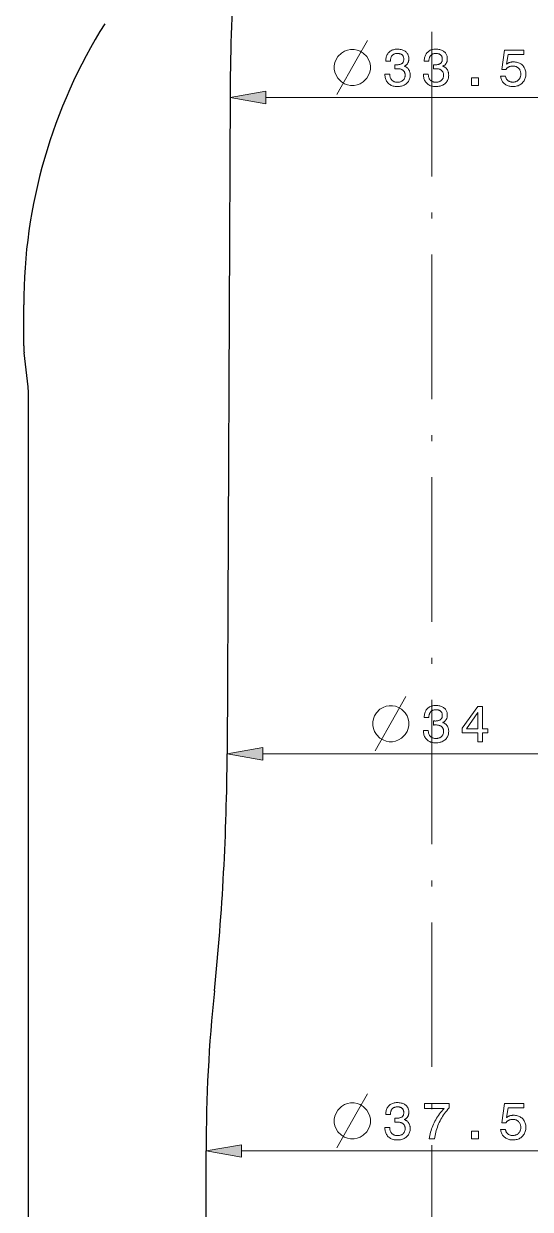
# Model space of a CAD drawing. Extents: x 0 to 297, y 0 to 546.
# Drawn here: x 124.4 to 166.5, y 182.1 to 280.6 of the extents above; entities that cross this region are included whole.
import ezdxf

# ---------------------------------------------------------------- set-up
doc = ezdxf.new("R2010")
doc.units = 0
doc.linetypes.add('DASHDOT', pattern=[18.5, 12, -3, 0.5, -3])

msp = doc.modelspace()

# ---------------------------------------------------------------- linework, layer by layer
at = {"color": 7, "linetype": 'DASHDOT', "lineweight": 13}
msp.add_line((158.337, 390.949), (158.337, 107.784), dxfattribs=at)
at = {"color": 7, "lineweight": 30}
for p, q in [((141.587, 274.97), (141.337, 219.97)), ((124.837, 133.37), (124.837, 249.87))]:
    msp.add_line(p, q, dxfattribs=at)
at = {"color": 7, "lineweight": 13, "ltscale": 0.061758}
msp.add_line((141.587, 274.97), (141.587, 272.499), dxfattribs=at)
at = {"color": 7, "lineweight": 13}
for p, q in [((144.541, 274.499), (172.132, 274.499)), ((144.291, 219.97), (172.382, 219.97)), ((142.541, 186.97), (174.132, 186.97))]:
    msp.add_line(p, q, dxfattribs=at)
at = {"color": 7, "lineweight": 30, "ltscale": 0.085}
msp.add_line((124.437, 253.87), (124.437, 257.27), dxfattribs=at)
at = {"color": 7, "lineweight": 30, "ltscale": 0.071415}
msp.add_line((124.803, 250.451), (124.471, 253.288), dxfattribs=at)
at = {"color": 7, "lineweight": 30, "ltscale": 0.25}
msp.add_line((139.587, 176.97), (139.587, 186.97), dxfattribs=at)
at = {"color": 7, "lineweight": 13}
for points in [[(150.438, 274.749), (152.138, 277.749), (152.988, 279.249)], [(153.637, 220.22), (155.337, 223.22), (156.187, 224.72)], [(150.438, 187.22), (152.138, 190.22), (152.988, 191.72)]]:
    msp.add_lwpolyline(points, dxfattribs=at)
for points in [[(151.888, 278.499), (151.588, 278.499), (151.338, 278.449), (151.088, 278.349), (150.838, 278.199), (150.538, 277.899), (150.388, 277.649), (150.288, 277.399), (150.238, 277.149), (150.238, 276.849), (150.288, 276.599), (150.388, 276.349), (150.538, 276.099), (150.838, 275.799), (151.088, 275.649), (151.338, 275.549), (151.588, 275.499), (151.888, 275.499), (152.138, 275.549), (152.388, 275.649), (152.638, 275.799), (152.938, 276.099), (153.088, 276.349), (153.188, 276.599), (153.238, 276.849), (153.238, 277.149), (153.188, 277.399), (153.088, 277.649), (152.938, 277.899), (152.638, 278.199), (152.388, 278.349), (152.138, 278.449)], [(154.449, 276.44), (154.847, 276.44), (154.85, 276.378), (154.856, 276.319), (154.866, 276.263), (154.878, 276.209), (154.894, 276.159), (154.913, 276.111), (154.935, 276.067), (154.961, 276.025), (154.989, 275.986), (155.021, 275.949), (155.056, 275.916), (155.094, 275.887), (155.134, 275.861), (155.177, 275.838), (155.222, 275.819), (155.27, 275.803), (155.321, 275.791), (155.375, 275.782), (155.431, 275.777), (155.49, 275.775), (155.548, 275.777), (155.603, 275.782), (155.656, 275.79), (155.706, 275.801), (155.754, 275.815), (155.799, 275.832), (155.842, 275.853), (155.882, 275.877), (155.92, 275.904), (155.955, 275.934), (155.987, 275.966), (156.016, 276.002), (156.042, 276.039), (156.064, 276.079), (156.082, 276.121), (156.098, 276.166), (156.11, 276.213), (156.118, 276.262), (156.123, 276.314), (156.125, 276.368), (156.123, 276.417), (156.118, 276.464), (156.11, 276.508), (156.098, 276.551), (156.083, 276.591), (156.064, 276.629), (156.043, 276.665), (156.018, 276.698), (155.989, 276.73), (155.957, 276.759), (155.922, 276.786), (155.885, 276.809), (155.844, 276.83), (155.801, 276.849), (155.756, 276.864), (155.707, 276.877), (155.656, 276.887), (155.602, 276.894), (155.545, 276.898), (155.486, 276.899), (155.478, 276.899), (155.469, 276.899), (155.46, 276.899), (155.452, 276.899), (155.443, 276.899), (155.434, 276.898), (155.425, 276.898), (155.416, 276.898), (155.407, 276.897), (155.397, 276.897), (155.388, 276.897), (155.378, 276.896), (155.367, 276.896), (155.356, 276.895), (155.344, 276.894), (155.331, 276.894), (155.318, 276.893), (155.304, 276.892), (155.29, 276.892), (155.275, 276.891), (155.275, 277.23), (155.284, 277.23), (155.294, 277.229), (155.303, 277.229), (155.312, 277.229), (155.321, 277.228), (155.329, 277.228), (155.338, 277.228), (155.347, 277.227), (155.355, 277.227), (155.364, 277.227), (155.372, 277.227), (155.38, 277.227), (155.388, 277.226), (155.396, 277.226), (155.404, 277.226), (155.412, 277.226), (155.42, 277.226), (155.427, 277.226), (155.435, 277.226), (155.442, 277.226), (155.498, 277.227), (155.552, 277.231), (155.603, 277.236), (155.65, 277.244), (155.695, 277.255), (155.737, 277.267), (155.775, 277.282), (155.811, 277.299), (155.843, 277.319), (155.873, 277.341), (155.9, 277.365), (155.923, 277.392), (155.944, 277.421), (155.963, 277.452), (155.978, 277.486), (155.991, 277.522), (156, 277.561), (156.007, 277.602), (156.012, 277.646), (156.013, 277.692), (156.012, 277.736), (156.008, 277.779), (156.001, 277.819), (155.991, 277.857), (155.979, 277.893), (155.964, 277.927), (155.946, 277.959), (155.926, 277.989), (155.903, 278.016), (155.877, 278.042), (155.849, 278.065), (155.818, 278.086), (155.785, 278.104), (155.749, 278.12), (155.711, 278.134), (155.671, 278.145), (155.628, 278.153), (155.583, 278.159), (155.536, 278.163), (155.486, 278.164), (155.43, 278.162), (155.377, 278.158), (155.326, 278.149), (155.279, 278.138), (155.234, 278.124), (155.192, 278.106), (155.152, 278.085), (155.116, 278.06), (155.082, 278.033), (155.051, 278.002), (155.022, 277.968), (154.997, 277.931), (154.975, 277.891), (154.956, 277.848), (154.939, 277.801), (154.926, 277.752), (154.915, 277.7), (154.908, 277.645), (154.904, 277.587), (154.902, 277.525), (154.518, 277.525), (154.518, 277.555), (154.521, 277.641), (154.529, 277.724), (154.541, 277.803), (154.559, 277.879), (154.582, 277.951), (154.611, 278.019), (154.644, 278.084), (154.682, 278.145), (154.726, 278.203), (154.774, 278.257), (154.827, 278.307), (154.884, 278.351), (154.944, 278.39), (155.008, 278.424), (155.075, 278.453), (155.146, 278.476), (155.22, 278.495), (155.298, 278.508), (155.38, 278.516), (155.465, 278.518), (155.555, 278.516), (155.641, 278.51), (155.722, 278.499), (155.8, 278.484), (155.873, 278.465), (155.942, 278.442), (156.007, 278.414), (156.068, 278.382), (156.125, 278.346), (156.178, 278.305), (156.226, 278.261), (156.269, 278.213), (156.307, 278.162), (156.339, 278.108), (156.367, 278.05), (156.39, 277.989), (156.408, 277.925), (156.42, 277.857), (156.428, 277.785), (156.43, 277.711), (156.43, 277.668), (156.427, 277.626), (156.422, 277.586), (156.415, 277.547), (156.407, 277.509), (156.396, 277.473), (156.383, 277.438), (156.369, 277.404), (156.353, 277.371), (156.335, 277.34), (156.314, 277.31), (156.293, 277.281), (156.269, 277.254), (156.243, 277.228), (156.216, 277.204), (156.186, 277.182), (156.155, 277.16), (156.122, 277.141), (156.088, 277.123), (156.051, 277.106), (156.098, 277.087), (156.143, 277.066), (156.186, 277.044), (156.226, 277.019), (156.264, 276.992), (156.3, 276.964), (156.333, 276.933), (156.364, 276.901), (156.393, 276.866), (156.419, 276.83), (156.443, 276.791), (156.464, 276.751), (156.483, 276.709), (156.499, 276.666), (156.513, 276.62), (156.524, 276.573), (156.533, 276.525), (156.539, 276.474), (156.543, 276.422), (156.544, 276.368), (156.541, 276.283), (156.533, 276.202), (156.518, 276.124), (156.497, 276.049), (156.471, 275.978), (156.438, 275.911), (156.4, 275.846), (156.355, 275.786), (156.305, 275.728), (156.249, 275.674), (156.188, 275.625), (156.123, 275.58), (156.055, 275.541), (155.982, 275.507), (155.906, 275.478), (155.825, 275.455), (155.741, 275.436), (155.653, 275.423), (155.561, 275.415), (155.465, 275.413), (155.374, 275.416), (155.287, 275.424), (155.204, 275.437), (155.124, 275.456), (155.048, 275.481), (154.976, 275.511), (154.908, 275.546), (154.843, 275.587), (154.782, 275.633), (154.725, 275.685), (154.672, 275.741), (154.626, 275.801), (154.584, 275.864), (154.548, 275.931), (154.518, 276.002), (154.493, 276.076), (154.474, 276.154), (154.46, 276.236), (154.452, 276.321), (154.449, 276.41)], [(157.647, 276.44), (158.045, 276.44), (158.048, 276.378), (158.054, 276.319), (158.064, 276.263), (158.076, 276.209), (158.092, 276.159), (158.111, 276.111), (158.133, 276.067), (158.159, 276.025), (158.187, 275.986), (158.219, 275.949), (158.254, 275.916), (158.292, 275.887), (158.332, 275.861), (158.375, 275.838), (158.42, 275.819), (158.469, 275.803), (158.52, 275.791), (158.573, 275.782), (158.629, 275.777), (158.688, 275.775), (158.746, 275.777), (158.801, 275.782), (158.854, 275.79), (158.904, 275.801), (158.952, 275.815), (158.997, 275.832), (159.04, 275.853), (159.08, 275.877), (159.118, 275.904), (159.153, 275.934), (159.186, 275.966), (159.214, 276.002), (159.24, 276.039), (159.262, 276.079), (159.281, 276.121), (159.296, 276.166), (159.308, 276.213), (159.316, 276.262), (159.321, 276.314), (159.323, 276.368), (159.321, 276.417), (159.316, 276.464), (159.308, 276.508), (159.296, 276.551), (159.281, 276.591), (159.263, 276.629), (159.241, 276.665), (159.216, 276.698), (159.187, 276.73), (159.155, 276.759), (159.12, 276.786), (159.083, 276.809), (159.043, 276.83), (159, 276.849), (158.954, 276.864), (158.905, 276.877), (158.854, 276.887), (158.8, 276.894), (158.744, 276.898), (158.684, 276.899), (158.676, 276.899), (158.667, 276.899), (158.659, 276.899), (158.65, 276.899), (158.641, 276.899), (158.632, 276.898), (158.623, 276.898), (158.614, 276.898), (158.605, 276.897), (158.596, 276.897), (158.586, 276.897), (158.576, 276.896), (158.565, 276.896), (158.554, 276.895), (158.542, 276.894), (158.529, 276.894), (158.516, 276.893), (158.503, 276.892), (158.488, 276.892), (158.473, 276.891), (158.473, 277.23), (158.483, 277.23), (158.492, 277.229), (158.501, 277.229), (158.51, 277.229), (158.519, 277.228), (158.527, 277.228), (158.536, 277.228), (158.545, 277.227), (158.553, 277.227), (158.562, 277.227), (158.57, 277.227), (158.579, 277.227), (158.587, 277.226), (158.595, 277.226), (158.602, 277.226), (158.61, 277.226), (158.618, 277.226), (158.625, 277.226), (158.633, 277.226), (158.64, 277.226), (158.697, 277.227), (158.75, 277.231), (158.801, 277.236), (158.849, 277.244), (158.893, 277.255), (158.935, 277.267), (158.973, 277.282), (159.009, 277.299), (159.042, 277.319), (159.071, 277.341), (159.098, 277.365), (159.122, 277.392), (159.143, 277.421), (159.161, 277.452), (159.176, 277.486), (159.189, 277.522), (159.199, 277.561), (159.206, 277.602), (159.21, 277.646), (159.211, 277.692), (159.21, 277.736), (159.206, 277.779), (159.199, 277.819), (159.189, 277.857), (159.177, 277.893), (159.162, 277.927), (159.145, 277.959), (159.124, 277.989), (159.101, 278.016), (159.075, 278.042), (159.047, 278.065), (159.016, 278.086), (158.983, 278.104), (158.947, 278.12), (158.91, 278.134), (158.869, 278.145), (158.827, 278.153), (158.781, 278.159), (158.734, 278.163), (158.684, 278.164), (158.628, 278.162), (158.575, 278.158), (158.525, 278.149), (158.477, 278.138), (158.432, 278.124), (158.39, 278.106), (158.35, 278.085), (158.314, 278.06), (158.28, 278.033), (158.249, 278.002), (158.221, 277.968), (158.195, 277.931), (158.173, 277.891), (158.154, 277.848), (158.137, 277.801), (158.124, 277.752), (158.114, 277.7), (158.106, 277.645), (158.102, 277.587), (158.1, 277.525), (157.717, 277.525), (157.717, 277.555), (157.719, 277.641), (157.727, 277.724), (157.74, 277.803), (157.757, 277.879), (157.781, 277.951), (157.809, 278.019), (157.842, 278.084), (157.88, 278.145), (157.924, 278.203), (157.973, 278.257), (158.026, 278.307), (158.082, 278.351), (158.142, 278.39), (158.206, 278.424), (158.273, 278.453), (158.344, 278.476), (158.419, 278.495), (158.497, 278.508), (158.578, 278.516), (158.663, 278.518), (158.753, 278.516), (158.839, 278.51), (158.92, 278.499), (158.998, 278.484), (159.071, 278.465), (159.14, 278.442), (159.205, 278.414), (159.266, 278.382), (159.323, 278.346), (159.376, 278.305), (159.424, 278.261), (159.467, 278.213), (159.505, 278.162), (159.538, 278.108), (159.565, 278.05), (159.588, 277.989), (159.606, 277.925), (159.619, 277.857), (159.626, 277.785), (159.629, 277.711), (159.628, 277.668), (159.625, 277.626), (159.62, 277.586), (159.613, 277.547), (159.605, 277.509), (159.594, 277.473), (159.582, 277.438), (159.567, 277.404), (159.551, 277.371), (159.533, 277.34), (159.513, 277.31), (159.491, 277.281), (159.467, 277.254), (159.441, 277.228), (159.414, 277.204), (159.385, 277.182), (159.354, 277.16), (159.321, 277.141), (159.286, 277.123), (159.249, 277.106), (159.297, 277.087), (159.341, 277.066), (159.384, 277.044), (159.424, 277.019), (159.462, 276.992), (159.498, 276.964), (159.531, 276.933), (159.562, 276.901), (159.591, 276.866), (159.617, 276.83), (159.641, 276.791), (159.662, 276.751), (159.681, 276.709), (159.697, 276.666), (159.711, 276.62), (159.722, 276.573), (159.731, 276.525), (159.738, 276.474), (159.741, 276.422), (159.743, 276.368), (159.74, 276.283), (159.731, 276.202), (159.716, 276.124), (159.695, 276.049), (159.669, 275.978), (159.636, 275.911), (159.598, 275.846), (159.554, 275.786), (159.503, 275.728), (159.447, 275.674), (159.386, 275.625), (159.322, 275.58), (159.253, 275.541), (159.18, 275.507), (159.104, 275.478), (159.023, 275.455), (158.939, 275.436), (158.851, 275.423), (158.759, 275.415), (158.663, 275.413), (158.572, 275.416), (158.485, 275.424), (158.402, 275.437), (158.322, 275.456), (158.246, 275.481), (158.174, 275.511), (158.106, 275.546), (158.041, 275.587), (157.98, 275.633), (157.923, 275.685), (157.871, 275.741), (157.824, 275.801), (157.782, 275.864), (157.746, 275.931), (157.716, 276.002), (157.691, 276.076), (157.672, 276.154), (157.658, 276.236), (157.65, 276.321), (157.647, 276.41)], [(164.062, 276.281), (164.463, 276.281), (164.471, 276.236), (164.482, 276.192), (164.495, 276.15), (164.511, 276.111), (164.529, 276.073), (164.55, 276.037), (164.573, 276.004), (164.599, 275.972), (164.627, 275.943), (164.658, 275.916), (164.691, 275.891), (164.725, 275.868), (164.761, 275.848), (164.799, 275.831), (164.839, 275.817), (164.88, 275.805), (164.924, 275.796), (164.969, 275.789), (165.015, 275.785), (165.064, 275.784), (165.123, 275.786), (165.18, 275.791), (165.234, 275.8), (165.286, 275.813), (165.336, 275.83), (165.383, 275.85), (165.428, 275.874), (165.47, 275.901), (165.511, 275.932), (165.549, 275.967), (165.583, 276.005), (165.615, 276.045), (165.642, 276.088), (165.666, 276.133), (165.686, 276.18), (165.703, 276.229), (165.715, 276.281), (165.725, 276.335), (165.73, 276.391), (165.732, 276.45), (165.73, 276.51), (165.725, 276.567), (165.716, 276.622), (165.703, 276.675), (165.687, 276.725), (165.667, 276.772), (165.643, 276.817), (165.616, 276.86), (165.585, 276.9), (165.551, 276.937), (165.513, 276.972), (165.473, 277.002), (165.431, 277.03), (165.386, 277.053), (165.338, 277.073), (165.288, 277.089), (165.236, 277.102), (165.181, 277.111), (165.124, 277.117), (165.064, 277.118), (165.029, 277.118), (164.995, 277.116), (164.961, 277.112), (164.929, 277.107), (164.896, 277.101), (164.865, 277.093), (164.834, 277.084), (164.803, 277.074), (164.773, 277.062), (164.744, 277.049), (164.716, 277.034), (164.688, 277.018), (164.661, 277.001), (164.635, 276.982), (164.609, 276.962), (164.584, 276.941), (164.56, 276.918), (164.537, 276.894), (164.514, 276.869), (164.492, 276.842), (164.149, 276.842), (164.385, 278.432), (165.987, 278.432), (165.987, 278.078), (164.674, 278.078), (164.553, 277.27), (164.575, 277.289), (164.598, 277.306), (164.622, 277.323), (164.646, 277.339), (164.671, 277.354), (164.697, 277.368), (164.723, 277.381), (164.75, 277.393), (164.779, 277.404), (164.808, 277.415), (164.837, 277.424), (164.867, 277.432), (164.898, 277.44), (164.929, 277.446), (164.961, 277.452), (164.993, 277.456), (165.026, 277.46), (165.059, 277.462), (165.093, 277.464), (165.127, 277.464), (165.217, 277.461), (165.304, 277.453), (165.388, 277.439), (165.467, 277.42), (165.544, 277.396), (165.616, 277.365), (165.685, 277.33), (165.75, 277.289), (165.812, 277.242), (165.87, 277.19), (165.924, 277.134), (165.971, 277.074), (166.014, 277.01), (166.05, 276.944), (166.081, 276.873), (166.106, 276.8), (166.126, 276.723), (166.14, 276.642), (166.149, 276.558), (166.152, 276.471), (166.149, 276.379), (166.14, 276.289), (166.125, 276.204), (166.104, 276.122), (166.077, 276.044), (166.044, 275.969), (166.005, 275.898), (165.961, 275.83), (165.91, 275.766), (165.853, 275.706), (165.792, 275.65), (165.727, 275.6), (165.658, 275.556), (165.586, 275.518), (165.51, 275.486), (165.43, 275.46), (165.347, 275.439), (165.261, 275.425), (165.17, 275.416), (165.076, 275.413), (164.993, 275.415), (164.913, 275.422), (164.835, 275.434), (164.76, 275.451), (164.689, 275.473), (164.62, 275.499), (164.554, 275.53), (164.491, 275.566), (164.431, 275.607), (164.373, 275.652), (164.32, 275.702), (164.271, 275.754), (164.228, 275.809), (164.189, 275.868), (164.156, 275.929), (164.127, 275.994), (164.104, 276.061), (164.085, 276.131), (164.071, 276.205)], [(161.636, 275.499), (161.636, 276.142), (162.232, 276.142), (162.232, 275.499)], [(144.541, 275.02), (141.587, 274.499), (144.541, 273.978)], [(155.087, 223.97), (154.787, 223.97), (154.537, 223.92), (154.287, 223.82), (154.037, 223.67), (153.737, 223.37), (153.587, 223.12), (153.487, 222.87), (153.437, 222.62), (153.437, 222.32), (153.487, 222.07), (153.587, 221.82), (153.737, 221.57), (154.037, 221.27), (154.287, 221.12), (154.537, 221.02), (154.787, 220.97), (155.087, 220.97), (155.337, 221.02), (155.587, 221.12), (155.837, 221.27), (156.137, 221.57), (156.287, 221.82), (156.387, 222.07), (156.437, 222.32), (156.437, 222.62), (156.387, 222.87), (156.287, 223.12), (156.137, 223.37), (155.837, 223.67), (155.587, 223.82), (155.337, 223.92)], [(157.648, 221.91), (158.047, 221.91), (158.05, 221.848), (158.056, 221.789), (158.065, 221.733), (158.078, 221.68), (158.093, 221.629), (158.112, 221.582), (158.135, 221.537), (158.16, 221.495), (158.189, 221.456), (158.221, 221.42), (158.255, 221.387), (158.293, 221.357), (158.333, 221.331), (158.376, 221.308), (158.422, 221.289), (158.47, 221.274), (158.521, 221.261), (158.574, 221.253), (158.631, 221.248), (158.69, 221.246), (158.747, 221.247), (158.803, 221.252), (158.855, 221.26), (158.906, 221.271), (158.953, 221.285), (158.999, 221.303), (159.041, 221.323), (159.082, 221.347), (159.119, 221.374), (159.155, 221.404), (159.187, 221.437), (159.216, 221.472), (159.241, 221.509), (159.263, 221.549), (159.282, 221.592), (159.297, 221.636), (159.309, 221.683), (159.317, 221.732), (159.323, 221.784), (159.324, 221.838), (159.323, 221.887), (159.318, 221.934), (159.309, 221.979), (159.297, 222.021), (159.282, 222.061), (159.264, 222.099), (159.242, 222.135), (159.217, 222.169), (159.188, 222.2), (159.157, 222.229), (159.122, 222.256), (159.084, 222.28), (159.044, 222.301), (159.001, 222.319), (158.955, 222.334), (158.907, 222.347), (158.855, 222.357), (158.801, 222.364), (158.745, 222.368), (158.685, 222.369), (158.677, 222.369), (158.668, 222.369), (158.66, 222.369), (158.651, 222.369), (158.642, 222.369), (158.633, 222.369), (158.624, 222.368), (158.615, 222.368), (158.606, 222.368), (158.597, 222.367), (158.587, 222.367), (158.577, 222.366), (158.566, 222.366), (158.555, 222.365), (158.543, 222.365), (158.531, 222.364), (158.518, 222.363), (158.504, 222.363), (158.49, 222.362), (158.475, 222.361), (158.475, 222.7), (158.484, 222.7), (158.493, 222.7), (158.502, 222.699), (158.511, 222.699), (158.52, 222.699), (158.529, 222.698), (158.537, 222.698), (158.546, 222.698), (158.555, 222.697), (158.563, 222.697), (158.572, 222.697), (158.58, 222.697), (158.588, 222.697), (158.596, 222.697), (158.604, 222.696), (158.611, 222.696), (158.619, 222.696), (158.627, 222.696), (158.634, 222.696), (158.641, 222.696), (158.698, 222.697), (158.752, 222.701), (158.802, 222.707), (158.85, 222.715), (158.894, 222.725), (158.936, 222.738), (158.975, 222.753), (159.01, 222.77), (159.043, 222.789), (159.072, 222.811), (159.099, 222.835), (159.123, 222.862), (159.144, 222.891), (159.162, 222.922), (159.177, 222.956), (159.19, 222.993), (159.2, 223.031), (159.207, 223.073), (159.211, 223.116), (159.213, 223.162), (159.211, 223.207), (159.207, 223.249), (159.2, 223.289), (159.191, 223.327), (159.179, 223.363), (159.164, 223.397), (159.146, 223.429), (159.125, 223.459), (159.102, 223.487), (159.077, 223.512), (159.048, 223.535), (159.017, 223.556), (158.984, 223.574), (158.949, 223.59), (158.911, 223.604), (158.87, 223.615), (158.828, 223.623), (158.783, 223.629), (158.735, 223.633), (158.685, 223.634), (158.629, 223.633), (158.576, 223.628), (158.526, 223.62), (158.478, 223.608), (158.433, 223.594), (158.391, 223.576), (158.352, 223.555), (158.315, 223.53), (158.281, 223.503), (158.25, 223.472), (158.222, 223.438), (158.197, 223.401), (158.174, 223.361), (158.155, 223.318), (158.139, 223.272), (158.125, 223.223), (158.115, 223.17), (158.107, 223.115), (158.103, 223.057), (158.101, 222.996), (157.718, 222.996), (157.718, 223.025), (157.72, 223.111), (157.728, 223.194), (157.741, 223.273), (157.759, 223.349), (157.782, 223.421), (157.81, 223.489), (157.843, 223.554), (157.882, 223.615), (157.925, 223.673), (157.974, 223.727), (158.027, 223.777), (158.084, 223.821), (158.144, 223.86), (158.207, 223.894), (158.275, 223.923), (158.345, 223.947), (158.42, 223.965), (158.498, 223.978), (158.579, 223.986), (158.664, 223.989), (158.754, 223.986), (158.84, 223.98), (158.922, 223.969), (158.999, 223.954), (159.072, 223.935), (159.142, 223.912), (159.207, 223.884), (159.267, 223.852), (159.324, 223.816), (159.377, 223.776), (159.425, 223.731), (159.468, 223.684), (159.506, 223.633), (159.539, 223.578), (159.567, 223.521), (159.589, 223.459), (159.607, 223.395), (159.62, 223.327), (159.627, 223.256), (159.63, 223.181), (159.629, 223.138), (159.626, 223.097), (159.621, 223.057), (159.615, 223.018), (159.606, 222.98), (159.595, 222.943), (159.583, 222.908), (159.569, 222.874), (159.552, 222.841), (159.534, 222.81), (159.514, 222.78), (159.492, 222.751), (159.468, 222.724), (159.443, 222.699), (159.415, 222.675), (159.386, 222.652), (159.355, 222.631), (159.322, 222.611), (159.287, 222.593), (159.25, 222.576), (159.298, 222.557), (159.343, 222.537), (159.385, 222.514), (159.426, 222.489), (159.464, 222.463), (159.499, 222.434), (159.533, 222.404), (159.563, 222.371), (159.592, 222.336), (159.618, 222.3), (159.642, 222.261), (159.663, 222.221), (159.682, 222.18), (159.699, 222.136), (159.712, 222.091), (159.724, 222.044), (159.732, 221.995), (159.739, 221.944), (159.743, 221.892), (159.744, 221.838), (159.741, 221.753), (159.732, 221.672), (159.717, 221.594), (159.697, 221.52), (159.67, 221.449), (159.638, 221.381), (159.599, 221.317), (159.555, 221.256), (159.505, 221.199), (159.449, 221.145), (159.388, 221.095), (159.323, 221.05), (159.254, 221.011), (159.181, 220.977), (159.105, 220.949), (159.025, 220.925), (158.94, 220.907), (158.852, 220.894), (158.76, 220.886), (158.664, 220.883), (158.573, 220.886), (158.486, 220.894), (158.403, 220.908), (158.323, 220.927), (158.247, 220.951), (158.175, 220.981), (158.107, 221.016), (158.042, 221.057), (157.981, 221.103), (157.924, 221.155), (157.872, 221.211), (157.825, 221.271), (157.784, 221.335), (157.748, 221.402), (157.717, 221.472), (157.692, 221.547), (157.673, 221.625), (157.659, 221.706), (157.651, 221.792), (157.648, 221.88)], [(162.172, 220.97), (162.172, 221.712), (160.855, 221.712), (160.855, 222.091), (162.168, 223.902), (162.56, 223.902), (162.56, 222.057), (162.988, 222.057), (162.988, 221.712), (162.56, 221.712), (162.56, 220.97)], [(161.217, 222.057), (162.172, 222.057), (162.172, 223.4)], [(144.291, 220.491), (141.337, 219.97), (144.291, 219.449)], [(151.888, 190.97), (151.588, 190.97), (151.338, 190.92), (151.088, 190.82), (150.838, 190.67), (150.538, 190.37), (150.388, 190.12), (150.288, 189.87), (150.238, 189.62), (150.238, 189.32), (150.288, 189.07), (150.388, 188.82), (150.538, 188.57), (150.838, 188.27), (151.088, 188.12), (151.338, 188.02), (151.588, 187.97), (151.888, 187.97), (152.138, 188.02), (152.388, 188.12), (152.638, 188.27), (152.938, 188.57), (153.088, 188.82), (153.188, 189.07), (153.238, 189.32), (153.238, 189.62), (153.188, 189.87), (153.088, 190.12), (152.938, 190.37), (152.638, 190.67), (152.388, 190.82), (152.138, 190.92)], [(154.449, 188.91), (154.847, 188.91), (154.85, 188.848), (154.856, 188.789), (154.866, 188.733), (154.878, 188.68), (154.894, 188.629), (154.913, 188.582), (154.935, 188.537), (154.961, 188.495), (154.989, 188.456), (155.021, 188.42), (155.056, 188.387), (155.094, 188.357), (155.134, 188.331), (155.177, 188.308), (155.222, 188.289), (155.27, 188.274), (155.321, 188.261), (155.375, 188.253), (155.431, 188.248), (155.49, 188.246), (155.548, 188.247), (155.603, 188.252), (155.656, 188.26), (155.706, 188.271), (155.754, 188.285), (155.799, 188.303), (155.842, 188.323), (155.882, 188.347), (155.92, 188.374), (155.955, 188.404), (155.987, 188.437), (156.016, 188.472), (156.042, 188.509), (156.064, 188.549), (156.082, 188.592), (156.098, 188.636), (156.11, 188.683), (156.118, 188.732), (156.123, 188.784), (156.125, 188.838), (156.123, 188.887), (156.118, 188.934), (156.11, 188.979), (156.098, 189.021), (156.083, 189.061), (156.064, 189.099), (156.043, 189.135), (156.018, 189.169), (155.989, 189.2), (155.957, 189.229), (155.922, 189.256), (155.885, 189.28), (155.844, 189.301), (155.801, 189.319), (155.756, 189.334), (155.707, 189.347), (155.656, 189.357), (155.602, 189.364), (155.545, 189.368), (155.486, 189.369), (155.478, 189.369), (155.469, 189.369), (155.46, 189.369), (155.452, 189.369), (155.443, 189.369), (155.434, 189.369), (155.425, 189.368), (155.416, 189.368), (155.407, 189.368), (155.397, 189.367), (155.388, 189.367), (155.378, 189.366), (155.367, 189.366), (155.356, 189.365), (155.344, 189.365), (155.331, 189.364), (155.318, 189.363), (155.304, 189.363), (155.29, 189.362), (155.275, 189.361), (155.275, 189.7), (155.284, 189.7), (155.294, 189.7), (155.303, 189.699), (155.312, 189.699), (155.321, 189.699), (155.329, 189.698), (155.338, 189.698), (155.347, 189.698), (155.355, 189.697), (155.364, 189.697), (155.372, 189.697), (155.38, 189.697), (155.388, 189.697), (155.396, 189.697), (155.404, 189.696), (155.412, 189.696), (155.42, 189.696), (155.427, 189.696), (155.435, 189.696), (155.442, 189.696), (155.498, 189.697), (155.552, 189.701), (155.603, 189.707), (155.65, 189.715), (155.695, 189.725), (155.737, 189.738), (155.775, 189.753), (155.811, 189.77), (155.843, 189.789), (155.873, 189.811), (155.9, 189.835), (155.923, 189.862), (155.944, 189.891), (155.963, 189.922), (155.978, 189.956), (155.991, 189.993), (156, 190.031), (156.007, 190.073), (156.012, 190.116), (156.013, 190.162), (156.012, 190.207), (156.008, 190.249), (156.001, 190.289), (155.991, 190.327), (155.979, 190.363), (155.964, 190.397), (155.946, 190.429), (155.926, 190.459), (155.903, 190.487), (155.877, 190.512), (155.849, 190.535), (155.818, 190.556), (155.785, 190.574), (155.749, 190.59), (155.711, 190.604), (155.671, 190.615), (155.628, 190.623), (155.583, 190.629), (155.536, 190.633), (155.486, 190.634), (155.43, 190.633), (155.377, 190.628), (155.326, 190.62), (155.279, 190.608), (155.234, 190.594), (155.192, 190.576), (155.152, 190.555), (155.116, 190.53), (155.082, 190.503), (155.051, 190.472), (155.022, 190.438), (154.997, 190.401), (154.975, 190.361), (154.956, 190.318), (154.939, 190.272), (154.926, 190.223), (154.915, 190.17), (154.908, 190.115), (154.904, 190.057), (154.902, 189.996), (154.518, 189.996), (154.518, 190.025), (154.521, 190.111), (154.529, 190.194), (154.541, 190.273), (154.559, 190.349), (154.582, 190.421), (154.611, 190.489), (154.644, 190.554), (154.682, 190.615), (154.726, 190.673), (154.774, 190.727), (154.827, 190.777), (154.884, 190.821), (154.944, 190.86), (155.008, 190.894), (155.075, 190.923), (155.146, 190.947), (155.22, 190.965), (155.298, 190.978), (155.38, 190.986), (155.465, 190.989), (155.555, 190.986), (155.641, 190.98), (155.722, 190.969), (155.8, 190.954), (155.873, 190.935), (155.942, 190.912), (156.007, 190.884), (156.068, 190.852), (156.125, 190.816), (156.178, 190.776), (156.226, 190.731), (156.269, 190.684), (156.307, 190.633), (156.339, 190.578), (156.367, 190.521), (156.39, 190.459), (156.408, 190.395), (156.42, 190.327), (156.428, 190.256), (156.43, 190.181), (156.43, 190.138), (156.427, 190.097), (156.422, 190.057), (156.415, 190.018), (156.407, 189.98), (156.396, 189.943), (156.383, 189.908), (156.369, 189.874), (156.353, 189.841), (156.335, 189.81), (156.314, 189.78), (156.293, 189.751), (156.269, 189.724), (156.243, 189.699), (156.216, 189.675), (156.186, 189.652), (156.155, 189.631), (156.122, 189.611), (156.088, 189.593), (156.051, 189.576), (156.098, 189.557), (156.143, 189.537), (156.186, 189.514), (156.226, 189.489), (156.264, 189.463), (156.3, 189.434), (156.333, 189.404), (156.364, 189.371), (156.393, 189.336), (156.419, 189.3), (156.443, 189.261), (156.464, 189.221), (156.483, 189.18), (156.499, 189.136), (156.513, 189.091), (156.524, 189.044), (156.533, 188.995), (156.539, 188.944), (156.543, 188.892), (156.544, 188.838), (156.541, 188.753), (156.533, 188.672), (156.518, 188.594), (156.497, 188.52), (156.471, 188.449), (156.438, 188.381), (156.4, 188.317), (156.355, 188.256), (156.305, 188.199), (156.249, 188.145), (156.188, 188.095), (156.123, 188.05), (156.055, 188.011), (155.982, 187.977), (155.906, 187.949), (155.825, 187.925), (155.741, 187.907), (155.653, 187.894), (155.561, 187.886), (155.465, 187.883), (155.374, 187.886), (155.287, 187.894), (155.204, 187.908), (155.124, 187.927), (155.048, 187.951), (154.976, 187.981), (154.908, 188.016), (154.843, 188.057), (154.782, 188.103), (154.725, 188.155), (154.672, 188.211), (154.626, 188.271), (154.584, 188.335), (154.548, 188.402), (154.518, 188.472), (154.493, 188.547), (154.474, 188.625), (154.46, 188.706), (154.452, 188.792), (154.449, 188.88)], [(158.136, 187.97), (158.157, 188.113), (158.183, 188.255), (158.213, 188.394), (158.246, 188.532), (158.284, 188.668), (158.326, 188.801), (158.372, 188.933), (158.421, 189.062), (158.475, 189.19), (158.533, 189.316), (158.596, 189.44), (158.663, 189.563), (158.734, 189.685), (158.811, 189.805), (158.892, 189.925), (158.977, 190.044), (159.067, 190.162), (159.162, 190.278), (159.261, 190.394), (159.365, 190.508), (157.725, 190.508), (157.725, 190.902), (159.78, 190.902), (159.78, 190.544), (159.68, 190.432), (159.584, 190.318), (159.492, 190.202), (159.404, 190.085), (159.321, 189.966), (159.242, 189.845), (159.167, 189.723), (159.096, 189.599), (159.029, 189.474), (158.967, 189.346), (158.908, 189.217), (158.854, 189.086), (158.805, 188.953), (158.759, 188.818), (158.717, 188.682), (158.68, 188.543), (158.647, 188.403), (158.618, 188.26), (158.593, 188.116), (158.572, 187.97)], [(164.062, 188.752), (164.463, 188.752), (164.471, 188.706), (164.482, 188.662), (164.495, 188.621), (164.511, 188.581), (164.529, 188.543), (164.55, 188.508), (164.573, 188.474), (164.599, 188.443), (164.627, 188.413), (164.658, 188.386), (164.691, 188.361), (164.725, 188.339), (164.761, 188.319), (164.799, 188.302), (164.839, 188.287), (164.88, 188.275), (164.924, 188.266), (164.969, 188.259), (165.015, 188.256), (165.064, 188.254), (165.123, 188.256), (165.18, 188.262), (165.234, 188.271), (165.286, 188.284), (165.336, 188.3), (165.383, 188.32), (165.428, 188.344), (165.47, 188.372), (165.511, 188.403), (165.549, 188.438), (165.583, 188.475), (165.615, 188.516), (165.642, 188.558), (165.666, 188.603), (165.686, 188.65), (165.703, 188.699), (165.715, 188.751), (165.725, 188.805), (165.73, 188.862), (165.732, 188.92), (165.73, 188.98), (165.725, 189.038), (165.716, 189.093), (165.703, 189.145), (165.687, 189.195), (165.667, 189.242), (165.643, 189.287), (165.616, 189.33), (165.585, 189.37), (165.551, 189.407), (165.513, 189.442), (165.473, 189.473), (165.431, 189.5), (165.386, 189.523), (165.338, 189.543), (165.288, 189.56), (165.236, 189.572), (165.181, 189.581), (165.124, 189.587), (165.064, 189.589), (165.029, 189.588), (164.995, 189.586), (164.961, 189.582), (164.929, 189.578), (164.896, 189.571), (164.865, 189.564), (164.834, 189.555), (164.803, 189.544), (164.773, 189.532), (164.744, 189.519), (164.716, 189.505), (164.688, 189.489), (164.661, 189.471), (164.635, 189.453), (164.609, 189.433), (164.584, 189.411), (164.56, 189.389), (164.537, 189.365), (164.514, 189.339), (164.492, 189.313), (164.149, 189.313), (164.385, 190.902), (165.987, 190.902), (165.987, 190.548), (164.674, 190.548), (164.553, 189.74), (164.575, 189.759), (164.598, 189.777), (164.622, 189.793), (164.646, 189.809), (164.671, 189.824), (164.697, 189.838), (164.723, 189.851), (164.75, 189.863), (164.779, 189.875), (164.808, 189.885), (164.837, 189.894), (164.867, 189.903), (164.898, 189.91), (164.929, 189.917), (164.961, 189.922), (164.993, 189.927), (165.026, 189.93), (165.059, 189.932), (165.093, 189.934), (165.127, 189.934), (165.217, 189.932), (165.304, 189.923), (165.388, 189.91), (165.467, 189.891), (165.544, 189.866), (165.616, 189.836), (165.685, 189.8), (165.75, 189.759), (165.812, 189.712), (165.87, 189.66), (165.924, 189.604), (165.971, 189.544), (166.014, 189.481), (166.05, 189.414), (166.081, 189.344), (166.106, 189.27), (166.126, 189.193), (166.14, 189.113), (166.149, 189.029), (166.152, 188.941), (166.149, 188.849), (166.14, 188.76), (166.125, 188.674), (166.104, 188.592), (166.077, 188.514), (166.044, 188.439), (166.005, 188.368), (165.961, 188.301), (165.91, 188.237), (165.853, 188.176), (165.792, 188.121), (165.727, 188.071), (165.658, 188.027), (165.586, 187.989), (165.51, 187.956), (165.43, 187.93), (165.347, 187.91), (165.261, 187.895), (165.17, 187.886), (165.076, 187.883), (164.993, 187.886), (164.913, 187.893), (164.835, 187.905), (164.76, 187.921), (164.689, 187.943), (164.62, 187.969), (164.554, 188), (164.491, 188.036), (164.431, 188.077), (164.373, 188.122), (164.32, 188.172), (164.271, 188.224), (164.228, 188.28), (164.189, 188.338), (164.156, 188.399), (164.127, 188.464), (164.104, 188.531), (164.085, 188.602), (164.071, 188.675)], [(161.636, 187.97), (161.636, 188.613), (162.232, 188.613), (162.232, 187.97)], [(142.541, 187.491), (139.587, 186.97), (142.541, 186.449)]]:
    msp.add_lwpolyline(points, close=True, dxfattribs=at)
at = {"color": 7, "lineweight": 30}
for centre, radius, start, end in [((306.114, 274.222), 164.529, 172.14067, 179.73957), ((168.337, 257.27), 43.9, 147.84252, 179.99996), ((129.438, 253.87), 5.001, 180.00064, 186.67686), ((119.836, 249.87), 5.001, 0.00064, 6.67685), ((-58.661, 220.879), 200, 354.08437, 359.73957), ((268.597, 186.97), 129.01, 174.08436, 180.00001)]:
    msp.add_arc(centre, radius, start, end, dxfattribs=at)
at = {"color": 7, "lineweight": 13}
for points in [[(144.541, 275.02), (141.587, 274.499), (144.541, 275.02), (144.541, 273.978)], [(144.291, 220.491), (141.337, 219.97), (144.291, 220.491), (144.291, 219.449)], [(142.541, 187.491), (139.587, 186.97), (142.541, 187.491), (142.541, 186.449)]]:
    msp.add_solid(points, dxfattribs=at)

doc.saveas('drawing.dxf')
